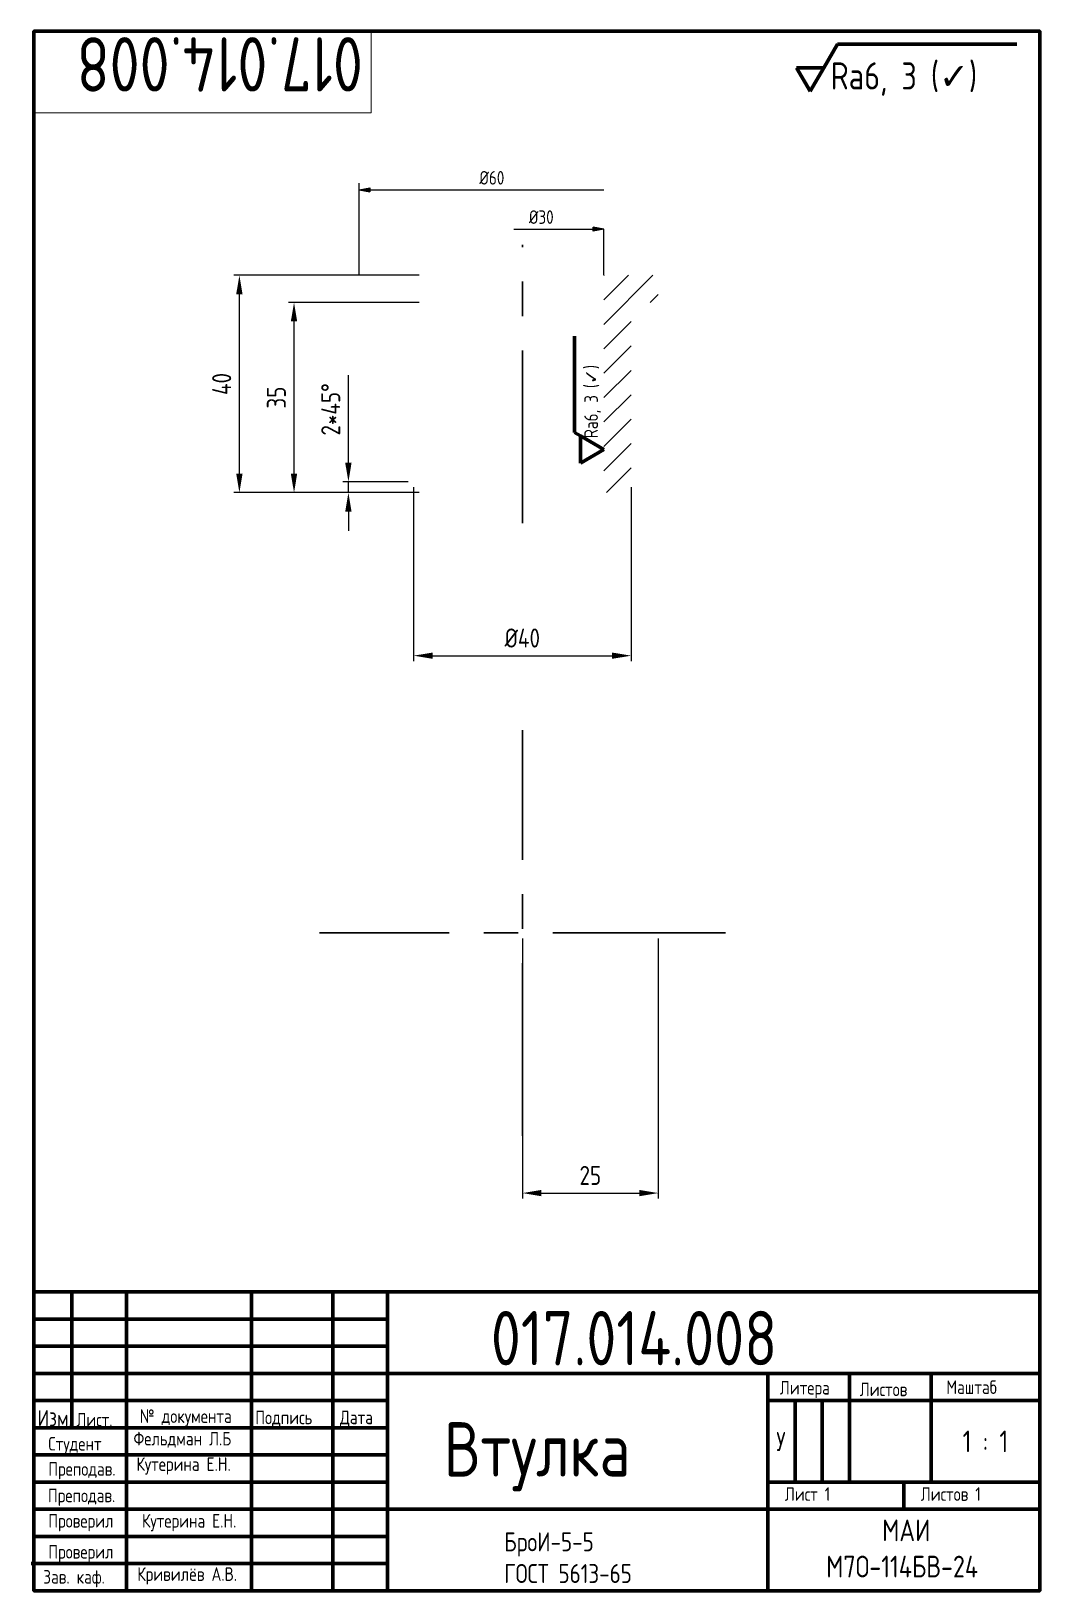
# Paper-space layout 'Втулка' of a CAD drawing. Header units: millimetres. Extents: x 20 to 205, y 5 to 292.
import ezdxf

# ---------------------------------------------------------------- set-up
doc = ezdxf.new("R2010")
doc.units = ezdxf.units.MM
doc.set_wipeout_variables(frame=1)
doc.linetypes.add('CENTER', pattern=[50.8, 31.75, -6.35, 6.35, -6.35])
for name, color, linetype, lineweight in [('AM_5', 3, 'Continuous', 25), ('MD_Штриховка', 7, 'Continuous', 25), ('Оси', 1, 'CENTER', 30), ('Основной', 250, 'Continuous', 70), ('Размеры', 3, 'Continuous', 25), ('Текст', 7, 'Continuous', 20)]:
    doc.layers.add(name, color=color, linetype=linetype, lineweight=lineweight)
doc.styles.get("Standard").update_dxf_attribs({"font": 'arial.ttf'})
doc.styles.add('ГОСТ', font='GOST_A.TTF')
doc.dimstyles.new('AM_ISO$0', dxfattribs={"dimtxt": 3.5005, "dimasz": 3.5, "dimexe": 1, "dimexo": 1, "dimgap": 1.5, "dimtad": 1, "dimdsep": 46, "dimtxsty": 'ГОСТ', "dimcen": 0, "dimclrd": 256, "dimclre": 256, "dimclrt": 256, "dimadec": 0, "dimazin": 2, "dimtp": 0.1, "dimtm": 0.1, "dimtfac": 0.71, "dimtmove": 0, "dimatfit": 3, "dimfxl": 1, "dimlwd": -1, "dimlwe": -1, "dimarcsym": 1})

# ---------------------------------------------------------------- blocks, each defined once
blk = doc.blocks.new('*D6')
at = {"layer": 'AM_5', "linetype": 'ByBlock', "transparency": 16777216}
for p, q in [((77.84, 212.58), (77.84, 228.73)), ((88.84, 209.08), (76.84, 209.08)), ((90.84, 207.08), (76.84, 207.08)), ((77.84, 207.08), (77.84, 209.08)), ((77.84, 203.58), (77.84, 200.08))]:
    blk.add_line(p, q, dxfattribs=at)
at = {"layer": 'AM_5', "transparency": 16777216}
for points in [[(77.25, 212.58), (78.42, 212.58), (77.84, 209.08)], [(77.25, 203.58), (78.42, 203.58), (77.84, 207.08)]]:
    blk.add_solid(points, dxfattribs=at)
at = {"layer": 'Defpoints', "color": 0, "transparency": 16777216}
for p in [(77.84, 209.08), (89.84, 209.08), (91.84, 207.08)]:
    blk.add_point(p, dxfattribs=at)
at = {"layer": 'AM_5', "transparency": 16777216, "insert": (74.59, 222.41), "char_height": 3.501, "attachment_point": 5, "rotation": 90, "style": 'ГОСТ'}
blk.add_mtext('2*45°', dxfattribs=at)
blk = doc.blocks.new('*D7')
at = {"layer": 'AM_5', "linetype": 'ByBlock', "transparency": 16777216}
for p, q in [((90.84, 242.08), (66.84, 242.08)), ((67.84, 210.58), (67.84, 238.58)), ((90.84, 207.08), (66.84, 207.08))]:
    blk.add_line(p, q, dxfattribs=at)
at = {"layer": 'AM_5', "transparency": 16777216}
for points in [[(67.25, 238.58), (68.42, 238.58), (67.84, 242.08)], [(67.25, 210.58), (68.42, 210.58), (67.84, 207.08)]]:
    blk.add_solid(points, dxfattribs=at)
at = {"layer": 'Defpoints', "color": 0, "transparency": 16777216}
for p in [(67.84, 242.08), (91.84, 242.08), (91.84, 207.08)]:
    blk.add_point(p, dxfattribs=at)
at = {"layer": 'AM_5', "transparency": 16777216, "insert": (64.59, 224.58), "char_height": 3.501, "attachment_point": 5, "rotation": 90, "style": 'ГОСТ'}
blk.add_mtext('35', dxfattribs=at)
blk = doc.blocks.new('*D8')
at = {"layer": 'AM_5', "linetype": 'ByBlock', "transparency": 16777216}
for p, q in [((90.84, 247.08), (56.79, 247.08)), ((57.79, 210.58), (57.79, 243.58)), ((90.84, 207.08), (56.79, 207.08))]:
    blk.add_line(p, q, dxfattribs=at)
at = {"layer": 'AM_5', "transparency": 16777216}
for points in [[(57.2, 243.58), (58.37, 243.58), (57.79, 247.08)], [(57.2, 210.58), (58.37, 210.58), (57.79, 207.08)]]:
    blk.add_solid(points, dxfattribs=at)
at = {"layer": 'Defpoints', "color": 0, "transparency": 16777216}
for p in [(57.79, 247.08), (91.84, 247.08), (91.84, 207.08)]:
    blk.add_point(p, dxfattribs=at)
at = {"layer": 'AM_5', "transparency": 16777216, "insert": (54.53, 227.08), "char_height": 3.501, "attachment_point": 5, "rotation": 90, "style": 'ГОСТ'}
blk.add_mtext('40', dxfattribs=at)
blk = doc.blocks.new('*D9')
at = {"layer": 'AM_5', "linetype": 'ByBlock', "transparency": 16777216}
for p, q in [((109.84, 125.06), (109.84, 77.19)), ((134.84, 125.06), (134.84, 77.19)), ((113.34, 78.19), (131.34, 78.19))]:
    blk.add_line(p, q, dxfattribs=at)
at = {"layer": 'AM_5', "transparency": 16777216}
for points in [[(113.34, 78.77), (113.34, 77.61), (109.84, 78.19)], [(131.34, 78.77), (131.34, 77.61), (134.84, 78.19)]]:
    blk.add_solid(points, dxfattribs=at)
at = {"layer": 'Defpoints', "color": 0, "transparency": 16777216}
for p in [(109.84, 126.06), (134.84, 126.06), (134.84, 78.19)]:
    blk.add_point(p, dxfattribs=at)
at = {"layer": 'AM_5', "transparency": 16777216, "insert": (122.34, 81.44), "char_height": 3.501, "attachment_point": 5, "style": 'ГОСТ'}
blk.add_mtext('25', dxfattribs=at)
blk = doc.blocks.new('*D12')
at = {"layer": 'AM_5', "linetype": 'ByBlock', "transparency": 16777216}
for p, q in [((89.84, 208.08), (89.84, 176.08)), ((129.83, 208.08), (129.83, 176.08)), ((93.34, 177.08), (126.33, 177.08))]:
    blk.add_line(p, q, dxfattribs=at)
at = {"layer": 'AM_5', "transparency": 16777216}
for points in [[(93.34, 177.66), (93.34, 176.5), (89.84, 177.08)], [(126.33, 177.66), (126.33, 176.5), (129.83, 177.08)]]:
    blk.add_solid(points, dxfattribs=at)
at = {"layer": 'Defpoints', "color": 0, "transparency": 16777216}
for p in [(89.84, 209.08), (129.83, 209.08), (129.83, 177.08)]:
    blk.add_point(p, dxfattribs=at)
at = {"layer": 'AM_5', "transparency": 16777216, "insert": (109.83, 180.33), "char_height": 3.501, "attachment_point": 5, "style": 'ГОСТ'}
blk.add_mtext('%%C40', dxfattribs=at)

psp = doc.layouts.new('Втулка')

# ---------------------------------------------------------------- hatches: boundary and pattern name
at = {"layer": 'MD_Штриховка'}
h = psp.add_hatch(dxfattribs=at)
h.set_pattern_fill('ANSI31', color=256, style=0)
h.set_pattern_definition([(45, (-7.5, -20), (-2.245064, 2.245064), [])])
edge = h.paths.add_edge_path(flags=0)
edge.add_line((134.837, 247.08), (124.831, 247.08))
edge.add_line((124.831, 247.08), (124.831, 207.08))
edge.add_line((124.831, 207.08), (127.832, 207.08))
edge.add_spline(control_points=[(127.832, 207.08), (128.78, 208.027), (129.832, 209.08)], knot_values=[0, 0, 0, 0.2828779, 0.2828779, 0.2828779], weights=[1, 1.0013886, 1], degree=2, periodic=0)
edge.add_line((129.832, 209.08), (129.832, 242.08))
edge.add_line((129.832, 242.08), (134.837, 242.08))
edge.add_line((134.837, 242.08), (134.837, 247.08))
at = {"layer": 'Размеры'}
h = psp.add_hatch(color=256, dxfattribs=at)
h.dxf.hatch_style = 1
h.paths.add_polyline_path([(81.807, 262.45), (81.807, 263.145), (79.837, 262.797)])
h = psp.add_hatch(color=256, dxfattribs=at)
h.dxf.hatch_style = 1
h.paths.add_polyline_path([(122.867, 255.917), (122.867, 255.222), (124.837, 255.57)])

# ---------------------------------------------------------------- linework, layer by layer
at = {"layer": 'Оси'}
for p, q in [((109.837, 88.728), (109.837, 163.397)), ((147.172, 126.062), (72.502, 126.062))]:
    psp.add_line(p, q, dxfattribs=at)
at = {"layer": 'Основной', "color": 5}
for p, q in [((165.279, 285.269), (167.779, 289.599)), ((167.779, 289.599), (200.762, 289.599)), ((160.279, 285.269), (165.279, 285.269)), ((162.779, 280.939), (160.279, 285.269)), ((165.279, 285.269), (162.779, 280.939)), ((119.424, 218.146), (119.424, 235.872)), ((120.507, 217.521), (119.424, 218.146)), ((120.507, 212.521), (120.507, 217.521)), ((120.507, 217.521), (124.837, 215.021)), ((124.837, 215.021), (120.507, 212.521)), ((170, 40), (170, 45)), ((185, 25), (185, 45))]:
    psp.add_line(p, q, dxfattribs=at)
for points in [[(205, 5), (20, 5), (20, 60), (205, 60)], [(20, 60), (27, 60), (27, 55), (20, 55)], [(27, 55), (37, 55), (37, 60), (27, 60)], [(37, 55), (60, 55), (60, 60), (37, 60)], [(60, 55), (75, 55), (75, 60), (60, 60)], [(75, 55), (85, 55), (85, 60), (75, 60)], [(20, 55), (27, 55), (27, 50), (20, 50)], [(27, 50), (37, 50), (37, 55), (27, 55)], [(37, 50), (60, 50), (60, 55), (37, 55)], [(60, 50), (75, 50), (75, 55), (60, 55)], [(75, 50), (85, 50), (85, 55), (75, 55)], [(20, 50), (27, 50), (27, 45), (20, 45)], [(27, 45), (37, 45), (37, 50), (27, 50)], [(37, 45), (60, 45), (60, 50), (37, 50)], [(60, 45), (75, 45), (75, 50), (60, 50)], [(75, 45), (85, 45), (85, 50), (75, 50)], [(20, 45), (27, 45), (27, 40), (20, 40)], [(27, 40), (37, 40), (37, 45), (27, 45)], [(37, 40), (60, 40), (60, 45), (37, 45)], [(60, 40), (75, 40), (75, 45), (60, 45)], [(75, 40), (85, 40), (85, 45), (75, 45)], [(155, 20), (85, 20), (85, 45), (155, 45)], [(205, 20), (155, 20), (155, 45), (205, 45)], [(155, 45), (205, 45), (205, 40), (155, 40)], [(20, 40), (27, 40), (27, 35), (20, 35)], [(27, 35), (37, 35), (37, 40), (27, 40)], [(37, 35), (60, 35), (60, 40), (37, 40)], [(60, 35), (75, 35), (75, 40), (60, 40)], [(75, 35), (85, 35), (85, 40), (75, 40)], [(155, 40), (160, 40), (160, 25), (155, 25)], [(160, 40), (165, 40), (165, 25), (160, 25)], [(165, 40), (170, 40), (170, 25), (165, 25)], [(205, 25), (185, 25), (185, 40), (205, 40)], [(37, 30), (60, 30), (60, 35), (37, 35)], [(60, 30), (75, 30), (75, 35), (60, 35)], [(75, 30), (85, 30), (85, 35), (75, 35)], [(37, 25), (60, 25), (60, 30), (37, 30)], [(60, 25), (75, 25), (75, 30), (60, 30)], [(75, 25), (85, 25), (85, 30), (75, 30)], [(37, 20), (60, 20), (60, 25), (37, 25)], [(60, 20), (75, 20), (75, 25), (60, 25)], [(75, 20), (85, 20), (85, 25), (75, 25)], [(155, 20), (180, 20), (180, 25), (155, 25)], [(180, 25), (205, 25), (205, 20), (180, 20)], [(37, 15), (60, 15), (60, 20), (37, 20)], [(60, 15), (75, 15), (75, 20), (60, 20)], [(75, 15), (85, 15), (85, 20), (75, 20)], [(85, 5), (155, 5), (155, 20), (85, 20)], [(155, 20), (205, 20), (205, 5), (155, 5)], [(37, 10), (60, 10), (60, 15), (37, 15)], [(60, 10), (75, 10), (75, 15), (60, 15)], [(75, 10), (85, 10), (85, 15), (75, 15)], [(37.032, 5), (60, 5), (60, 10), (37, 10)], [(60, 5), (75, 5), (75, 10), (60, 10)], [(75, 5), (85, 5), (85, 10), (75, 10)]]:
    psp.add_lwpolyline(points, close=True, dxfattribs=at)
for points in [[(27, 30), (20, 30), (20, 35), (27, 35)], [(27, 30), (37, 30), (37, 35), (27, 35)], [(27, 25), (20, 25), (20, 30), (27, 30)], [(37, 30), (27, 30)], [(27, 20), (20, 20), (20, 25), (27, 25)], [(27, 20), (37, 20), (37, 25), (27, 25)], [(27, 15), (20, 15), (20, 20), (27, 20)], [(27, 15), (37, 15), (37, 20), (27, 20)], [(27, 10), (20, 10), (20, 15), (27, 15)], [(27, 10), (37, 10), (37, 15), (27, 15)], [(27, 5), (37, 5), (37, 10), (19.5, 10)], [(27, 5), (20, 5), (20, 10), (27, 10)]]:
    psp.add_lwpolyline(points, dxfattribs=at)
at = {"layer": 'Размеры'}
for p, q in [((79.837, 247.08), (79.837, 264.059)), ((79.837, 262.797), (81.807, 263.145)), ((79.837, 262.797), (81.807, 262.45)), ((81.807, 263.145), (81.807, 262.45)), ((81.807, 262.797), (124.837, 262.797)), ((108.238, 255.57), (122.867, 255.57)), ((124.837, 255.57), (122.867, 255.917)), ((122.867, 255.222), (122.867, 255.917)), ((124.837, 255.57), (122.867, 255.222)), ((124.837, 247.08), (124.837, 255.57))]:
    psp.add_line(p, q, dxfattribs=at)
at = {"layer": 'Текст', "color": 5}
psp.add_lwpolyline([(20, 292), (82, 292), (82, 277), (20, 277)], close=True, dxfattribs=at)

# ---------------------------------------------------------------- texts
at = {"layer": 'Основной', "color": 5, "insert": (166.529, 286.274), "char_height": 5, "attachment_point": 1}
psp.add_mtext_dynamic_manual_height_columns('{\\fGOST type A|b0|i0|c0|p34;Ra6, 3 (}✓{\\fGOST type A|b0|i0|c0|p34;)}', width=37.78071, gutter_width=12.5, heights=[7.205], dxfattribs=at)
at = {"layer": 'Основной', "color": 5, "insert": (121.224, 217.106), "char_height": 2.5, "attachment_point": 1, "rotation": 90}
psp.add_mtext_dynamic_manual_height_columns('{\\fGOST type A|b0|i0|c0|p34;Ra6, 3 (}✓{\\fGOST type A|b0|i0|c0|p34;)}', width=37.78071, gutter_width=12.5, heights=[7.205], dxfattribs=at)
at = {"layer": 'Размеры', "char_height": 2.5, "attachment_point": 1}
for s, insert in [('{\\fGOST type A|b0|i0|c204|p34;%%C60}', (101.935, 266.268)), ('{\\fGOST type A|b0|i0|c204|p34;%%C30}', (111.046, 259.041))]:
    psp.add_mtext_dynamic_manual_height_columns(s, width=41.2113, gutter_width=12.5, heights=[0], dxfattribs=dict(at, insert=insert))
at = {"layer": 'Текст', "insert": (80.516, 280.906), "char_height": 10, "attachment_point": 1, "rotation": 180}
psp.add_mtext_dynamic_manual_height_columns('{\\fGOST type A|b0|i0|c204|p34;017.014.008}', width=120, gutter_width=12.5, heights=[0], dxfattribs=at)
at = {"layer": 'Текст', "attachment_point": 1}
for s, width, insert, char_height in [('{\\fGOST type A|b0|i0|c204|p34;017.014.008}', 120, (104.035, 56.493), 10), ('{\\fGOST type A|b0|i0|c204|p34;Втулка}', 63.36792, (95.389, 36.031), 10), ('{\\fGOST type A|b0|i0|c204|p34;У}', 63.36792, (156.543, 34.22), 3.5), ('{\\fGOST type A|b0|i0|c204|p34;БроИ-5-5\\PГОСТ 5613-65}', 63.36792, (106.481, 15.767), 3.5)]:
    psp.add_mtext_dynamic_manual_height_columns(s, width=width, gutter_width=12.5, heights=[0], dxfattribs=dict(at, insert=insert, char_height=char_height))
at = {"layer": 'Текст', "style": 'ГОСТ'}
for s, width, heights, insert, char_height, attachment_point in [('Литера', 15, [0], (157.181, 43.622), 2.5, 1), ('Листов', 15, [0], (171.885, 43.314), 2.5, 1), ('Маштаб', 30, [0], (187.812, 43.721), 2.5, 1), ('Изм.', 4.24529, [0], (20.679, 38.282), 3, 1), ('№ документа', 22.31239, [0], (39.475, 38.392), 2.5, 1), ('1 : 1', 20, [0], (195, 32.5), 4, 5), ('Студент', 17, [0], (22.648, 33.315), 2.5, 1), ('Фельдман Л.Б', 22.28536, [0], (38.312, 34.245), 2.5, 1), ('Кутерина Е.Н.', 23, [3.129], (38.853, 29.562), 2.5, 1), ('Преподав.', 17, [0], (22.645, 28.678), 2.5, 1), ('Преподав.', 17, [0], (22.587, 23.797), 2.5, 1), ('Лист 1', 25, [0], (158.104, 24.051), 2.5, 1), ('Листов 1', 25, [0], (183.104, 24.051), 2.5, 1), ('Проверил', 14.34686, [0], (22.653, 19.128), 2.5, 1), ('Кутерина Е.Н.', 23, [3.129], (39.884, 19.13), 2.5, 1), ('\\pi20.99571;МАИ\\P\\pi10.70264;М7О-114БВ-24', 50, [0], (155, 18.128), 4, 1), ('Проверил', 14.34686, [0], (22.653, 13.432), 2.5, 1), ('Зав. каф.', 13.02451, [7.58], (21.728, 8.819), 2.5, 1), ('Кривилёв А.В.', 23, [3.129], (38.997, 9.322), 2.5, 1)]:
    psp.add_mtext_dynamic_manual_height_columns(s, width=width, gutter_width=12.5, heights=heights, dxfattribs=dict(at, insert=insert, char_height=char_height, attachment_point=attachment_point))
at = {"layer": 'Текст', "insert": (27.81, 37.74), "char_height": 2.5, "width": 6.25625, "attachment_point": 1, "style": 'ГОСТ'}
psp.add_mtext('Лист.', dxfattribs=at)
at = {"layer": 'Текст', "char_height": 2.5, "attachment_point": 1, "style": 'ГОСТ'}
for s, insert in [('Подпись', (60.727, 38.15)), ('Дата', (76.289, 38.165))]:
    psp.add_mtext(s, dxfattribs=dict(at, insert=insert))

# ---------------------------------------------------------------- dimensions: what is measured, and where the dimension line sits
at = {"layer": 'AM_5'}
for base, p2, picture, middle in [((57.786, 247.08), (91.837, 247.08), '*D8', (54.535, 227.08)), ((67.837, 242.08), (91.837, 242.08), '*D7', (64.585, 224.58))]:
    dim = psp.add_linear_dim(base=base, p1=(91.837, 207.08), p2=p2, angle=90, dimstyle='AM_ISO$0', override={"dimlfac": -1, "dimpost": ''}, dxfattribs=at)
    dim.commit()
    dim.dimension.update_dxf_attribs({"geometry": picture, "text_midpoint": middle})
dim = psp.add_linear_dim(base=(77.837, 209.08), p1=(91.837, 207.08), p2=(89.837, 209.08), angle=90, text='<>*45°', dimstyle='AM_ISO$0', override={"dimlfac": -1, "dimpost": ''}, dxfattribs=at)
dim.commit()
dim.dimension.update_dxf_attribs({"geometry": '*D6', "text_midpoint": (74.585, 222.407)})
dim = psp.add_linear_dim(base=(134.837, 78.189), p1=(109.837, 126.062), p2=(134.837, 126.062), dimstyle='AM_ISO$0', dxfattribs=at)
dim.commit()
dim.dimension.update_dxf_attribs({"geometry": '*D9', "text_midpoint": (122.337, 81.441)})

# ---------------------------------------------------------------- wipeouts: each hides what was drawn before it
psp.add_wipeout([(107.337, 247.08), (105.526, 242.103), (108.383, 234.251), (107.553, 224.514), (108.721, 217.89), (107.082, 208.596), (109.145, 207.08), (109.837, 207.08), (109.837, 247.08)])

# ---------------------------------------------------------------- next in the draw order: linework, layer by layer
at = {"layer": 'Оси'}
psp.add_line((109.837, 201.476), (109.837, 252.684), dxfattribs=at)
at = {"layer": 'Основной', "color": 5}
psp.add_lwpolyline([(20, 5), (205, 5), (205, 292), (20, 292)], close=True, dxfattribs=at)

# ---------------------------------------------------------------- next in the draw order: dimensions: what is measured, and where the dimension line sits
at = {"layer": 'AM_5'}
dim = psp.add_linear_dim(base=(129.8324, 177.0799), p1=(89.8369, 209.0799), p2=(129.8324, 209.0799), text='%%C<>', dimstyle='AM_ISO$0', override={"dimlfac": -1, "dimpost": ''}, dxfattribs=at)
dim.commit()
dim.dimension.update_dxf_attribs({"geometry": '*D12', "text_midpoint": (109.8347, 180.3314)})

doc.saveas('drawing.dxf')
